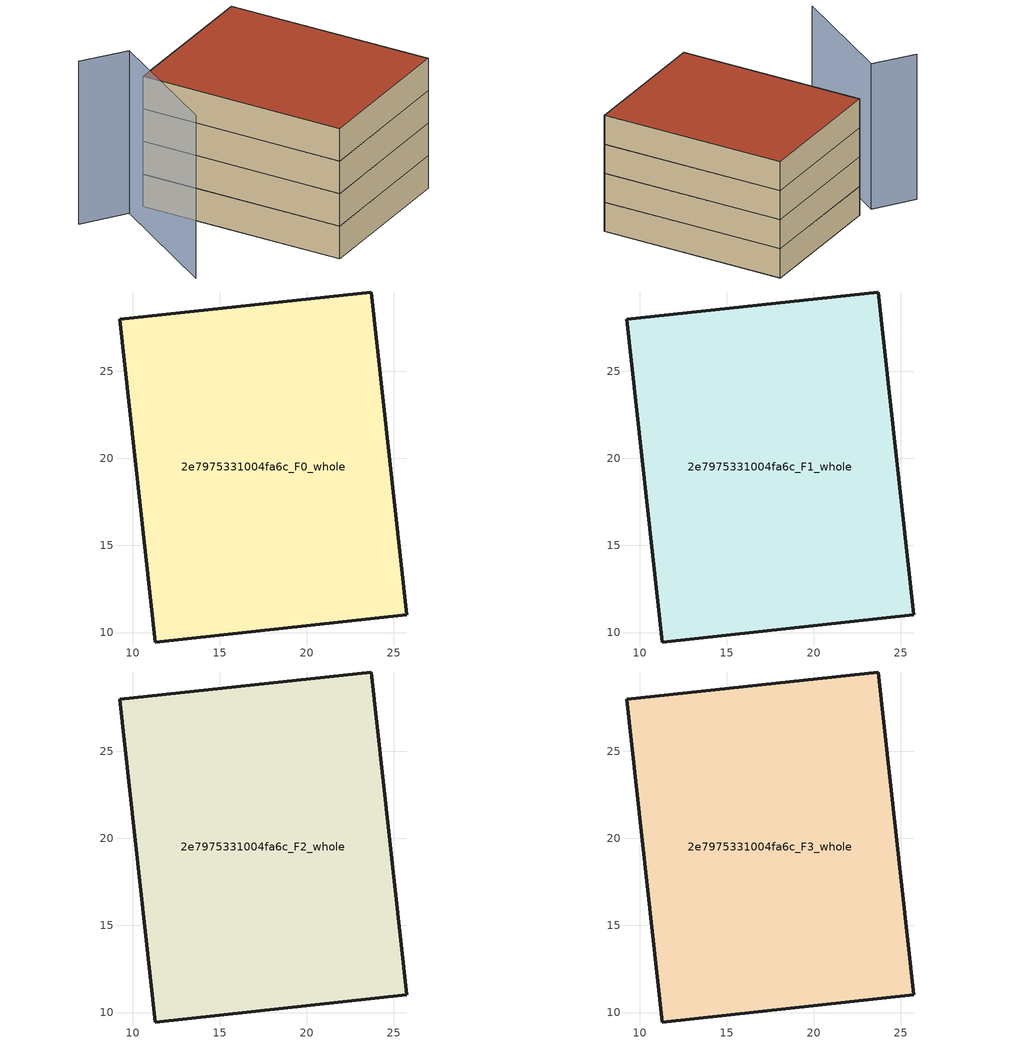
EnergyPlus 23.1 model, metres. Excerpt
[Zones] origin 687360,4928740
2e7975331004fa6c_F0_whole
 floor ground (EU_floor_Construction): 25.72,11.04 23.7,29.57 9.26,27.99 11.28,9.46 z0
 wall outside (EU_wall_Construction): 9.26,27.99 23.7,29.57 25.72,11.04 11.28,9.46 9.26,27.99 z0:3
2e7975331004fa6c_F1_whole
 floor to 2e7975331004fa6c_F0_whole (EU_floor_Construction): 25.72,11.04 23.7,29.57 9.25,27.99 11.28,9.46 z3
 wall outside (EU_wall_Construction): 9.26,27.99 23.7,29.57 25.72,11.04 11.28,9.46 9.26,27.99 z3:6
2e7975331004fa6c_F2_whole
 floor to 2e7975331004fa6c_F1_whole (EU_floor_Construction): 25.72,11.04 23.7,29.57 9.25,27.99 11.28,9.46 z6
 wall outside (EU_wall_Construction): 9.26,27.99 23.7,29.57 25.72,11.04 11.28,9.46 9.26,27.99 z6:9
2e7975331004fa6c_F3_whole
 floor to 2e7975331004fa6c_F2_whole (EU_floor_Construction): 25.72,11.04 23.7,29.57 9.25,27.99 11.28,9.46 z9
 wall outside (EU_wall_Construction): 9.26,27.99 23.7,29.57 25.72,11.04 11.28,9.46 9.26,27.99 z9:12
 roof outside (EU_roof_Construction): 23.7,29.57 25.72,11.04 11.28,9.46 9.26,27.99 z12
shading: 3.62,30.35 7.65,28.17 / 7.65,28.17 1.55,16.92 z0:15
[Building]
EU S2 Campaign: North Axis=0; Terrain=City; Solar Distribution=FullExterior
[Site:Location]
Bologna: Latitude=44.5; Longitude=11.25; Time Zone=1; Elevation=37
[SizingPeriod:WeatherFileDays]
AnnualSizingPeriod: Begin Month=1; Begin Day of Month=1; End Month=12; End Day of Month=31; Day of Week for Start Day=Monday; Use Weather File Daylight Saving Period=No; Use Weather File Rain and Snow Indicators=No
[MATERIAL]
EU_InternalMass_Material: Roughness=MediumRough; Thickness=0.1; Conductivity=1; Density=1800; Specific Heat=900; Thermal Absorptance=0.9; Solar Absorptance=0.7; Visible Absorptance=0.7
[MATERIAL:NOMASS] Roughness=MediumRough; Thermal Absorptance=0.9; Solar Absorptance=0.7; Visible Absorptance=0.7
Name | Thermal Resistance
EU_wall_NoMass | 0.937881
EU_roof_NoMass | 0.548572
EU_floor_NoMass | 0.71348
[CONSTRUCTION]
EU_wall_Construction: EU_wall_NoMass
EU_roof_Construction: EU_roof_NoMass
EU_floor_Construction: EU_floor_NoMass
EU_InternalMass_Construction: EU_InternalMass_Material
[ZONE] Type=1; Multiplier=1; Ceiling Height=autocalculate; Floor Area=autocalculate; Part of Total Floor Area=Yes
Name | Volume
2e7975331004fa6c_F0_whole | 812.596
2e7975331004fa6c_F1_whole; 2e7975331004fa6c_F2_whole; 2e7975331004fa6c_F3_whole | 812.595
[INTERNALMASS] Construction=EU_InternalMass_Construction; Surface Area=270.865
Name | Zone or ZoneList
2e7975331004fa6c_F0_whole_EU_InternalMass | 2e7975331004fa6c_F0_whole
2e7975331004fa6c_F1_whole_EU_InternalMass | 2e7975331004fa6c_F1_whole
2e7975331004fa6c_F2_whole_EU_InternalMass | 2e7975331004fa6c_F2_whole
2e7975331004fa6c_F3_whole_EU_InternalMass | 2e7975331004fa6c_F3_whole
[OTHEREQUIPMENT] Fuel Type=Electricity; Design Level Calculation Method=Watts/Area; Power per Zone Floor Area=1; Fraction Latent=0; Fraction Radiant=0; Fraction Lost=0; Carbon Dioxide Generation Rate=0; EndUse Subcategory=EU_Step8_InternalGains
Name | Zone or ZoneList or Space or SpaceList | Schedule
EU_Step8_InternalGain_2e7975331004fa6c_F0_whole_f000 | 2e7975331004fa6c_F0_whole | EU_Step8_GainSchedule_2e7975331004fa6c_F0_whole_f000
EU_Step8_InternalGain_2e7975331004fa6c_F1_whole_f000 | 2e7975331004fa6c_F1_whole | EU_Step8_GainSchedule_2e7975331004fa6c_F1_whole_f000
EU_Step8_InternalGain_2e7975331004fa6c_F2_whole_f000 | 2e7975331004fa6c_F2_whole | EU_Step8_GainSchedule_2e7975331004fa6c_F2_whole_f000
EU_Step8_InternalGain_2e7975331004fa6c_F3_whole_f000 | 2e7975331004fa6c_F3_whole | EU_Step8_GainSchedule_2e7975331004fa6c_F3_whole_f000
[ZONEVENTILATION:DESIGNFLOWRATE] Schedule=EU_AlwaysOn; Design Flow Rate Calculation Method=AirChanges/Hour; Air Changes per Hour=0.687892; Ventilation Type=Natural; Fan Pressure Rise=0; Fan Total Efficiency=1; Constant Term Coefficient=1; Temperature Term Coefficient=0; Velocity Term Coefficient=0; Velocity Squared Term Coefficient=0; Minimum Indoor Temperature=-100; Maximum Indoor Temperature=100; Delta Temperature=-100; Minimum Outdoor Temperature=-100; Maximum Outdoor Temperature=100; Maximum Wind Speed=40
Name | Zone or ZoneList or Space or SpaceList
EU_ConstantAir_2e7975331004fa6c_F0_whole | 2e7975331004fa6c_F0_whole
EU_ConstantAir_2e7975331004fa6c_F1_whole | 2e7975331004fa6c_F1_whole
EU_ConstantAir_2e7975331004fa6c_F2_whole | 2e7975331004fa6c_F2_whole
EU_ConstantAir_2e7975331004fa6c_F3_whole | 2e7975331004fa6c_F3_whole
[HVACTEMPLATE:THERMOSTAT] Constant Heating Setpoint=20; Constant Cooling Setpoint=50
EU_HeatOnly_2e7975331004fa6c_F0_whole; EU_HeatOnly_2e7975331004fa6c_F1_whole; EU_HeatOnly_2e7975331004fa6c_F2_whole; EU_HeatOnly_2e7975331004fa6c_F3_whole
[HVACTEMPLATE:ZONE:IDEALLOADSAIRSYSTEM] System Availability Schedule=EU_AlwaysOn; Maximum Heating Supply Air Temperature=50; Minimum Cooling Supply Air Temperature=13; Maximum Heating Supply Air Humidity Ratio=0.0156; Minimum Cooling Supply Air Humidity Ratio=0.0077; Heating Limit=NoLimit; Cooling Limit=NoLimit; Heating Availability Schedule=EU_AlwaysOn; Cooling Availability Schedule=EU_CoolingOff; Dehumidification Control Type=ConstantSensibleHeatRatio; Cooling Sensible Heat Ratio=0.7; Dehumidification Setpoint=60; Humidification Control Type=None; Humidification Setpoint=30; Outdoor Air Method=None; Outdoor Air Flow Rate per Person=0.00944; Outdoor Air Flow Rate per Zone Floor Area=0; Outdoor Air Flow Rate per Zone=0; Demand Controlled Ventilation Type=None; Outdoor Air Economizer Type=NoEconomizer; Heat Recovery Type=None; Sensible Heat Recovery Effectiveness=0.7; Latent Heat Recovery Effectiveness=0.65
Name | Template Thermostat
2e7975331004fa6c_F0_whole | EU_HeatOnly_2e7975331004fa6c_F0_whole
2e7975331004fa6c_F1_whole | EU_HeatOnly_2e7975331004fa6c_F1_whole
2e7975331004fa6c_F2_whole | EU_HeatOnly_2e7975331004fa6c_F2_whole
2e7975331004fa6c_F3_whole | EU_HeatOnly_2e7975331004fa6c_F3_whole
[SIZING:ZONE] Zone Cooling Design Supply Air Temperature Input Method=SupplyAirTemperature; Zone Cooling Design Supply Air Temperature=13; Zone Heating Design Supply Air Temperature Input Method=SupplyAirTemperature; Zone Heating Design Supply Air Temperature=50; Zone Cooling Design Supply Air Humidity Ratio=0.008; Zone Heating Design Supply Air Humidity Ratio=0.008; Cooling Design Air Flow Method=DesignDay; Cooling Design Air Flow Rate=0; Cooling Minimum Air Flow per Zone Floor Area=0.000762; Cooling Minimum Air Flow=0; Cooling Minimum Air Flow Fraction=0.2; Heating Design Air Flow Method=DesignDay; Heating Design Air Flow Rate=0; Heating Maximum Air Flow per Zone Floor Area=0.002032; Heating Maximum Air Flow=0.141576; Heating Maximum Air Flow Fraction=0.3; Account for Dedicated Outdoor Air System=No; Dedicated Outdoor Air System Control Strategy=NeutralSupplyAir; Dedicated Outdoor Air Low Setpoint Temperature for Design=autosize; Dedicated Outdoor Air High Setpoint Temperature for Design=autosize; Zone Load Sizing Method=Sensible Load Only No Latent Load; Zone Latent Cooling Design Supply Air Humidity Ratio Input Method=HumidityRatioDifference; Zone Cooling Design Supply Air Humidity Ratio Difference=0.005; Zone Latent Heating Design Supply Air Humidity Ratio Input Method=HumidityRatioDifference; Zone Humidification Design Supply Air Humidity Ratio Difference=0.005
2e7975331004fa6c_F0_whole; 2e7975331004fa6c_F1_whole; 2e7975331004fa6c_F2_whole; 2e7975331004fa6c_F3_whole
[SCHEDULE:CONSTANT]
Name | Hourly Value
EU_AlwaysOn | 1
EU_CoolingOff | 0
[SCHEDULE:FILE] Column Number=1; Rows to Skip at Top=0; Number of Hours of Data=8760; Column Separator=Comma; Interpolate to Timestep=No; Minutes per Item=60; Adjust Schedule for Daylight Savings=Yes
Name | File
EU_Step8_GainSchedule_2e7975331004fa6c_F0_whole_f000 | ../../schedules/2e7975331004fa6c/2e7975331004fa6c_F0_whole_f000_gain.csv
EU_Step8_GainSchedule_2e7975331004fa6c_F1_whole_f000 | ../../schedules/2e7975331004fa6c/2e7975331004fa6c_F1_whole_f000_gain.csv
EU_Step8_GainSchedule_2e7975331004fa6c_F2_whole_f000 | ../../schedules/2e7975331004fa6c/2e7975331004fa6c_F2_whole_f000_gain.csv
EU_Step8_GainSchedule_2e7975331004fa6c_F3_whole_f000 | ../../schedules/2e7975331004fa6c/2e7975331004fa6c_F3_whole_f000_gain.csv
